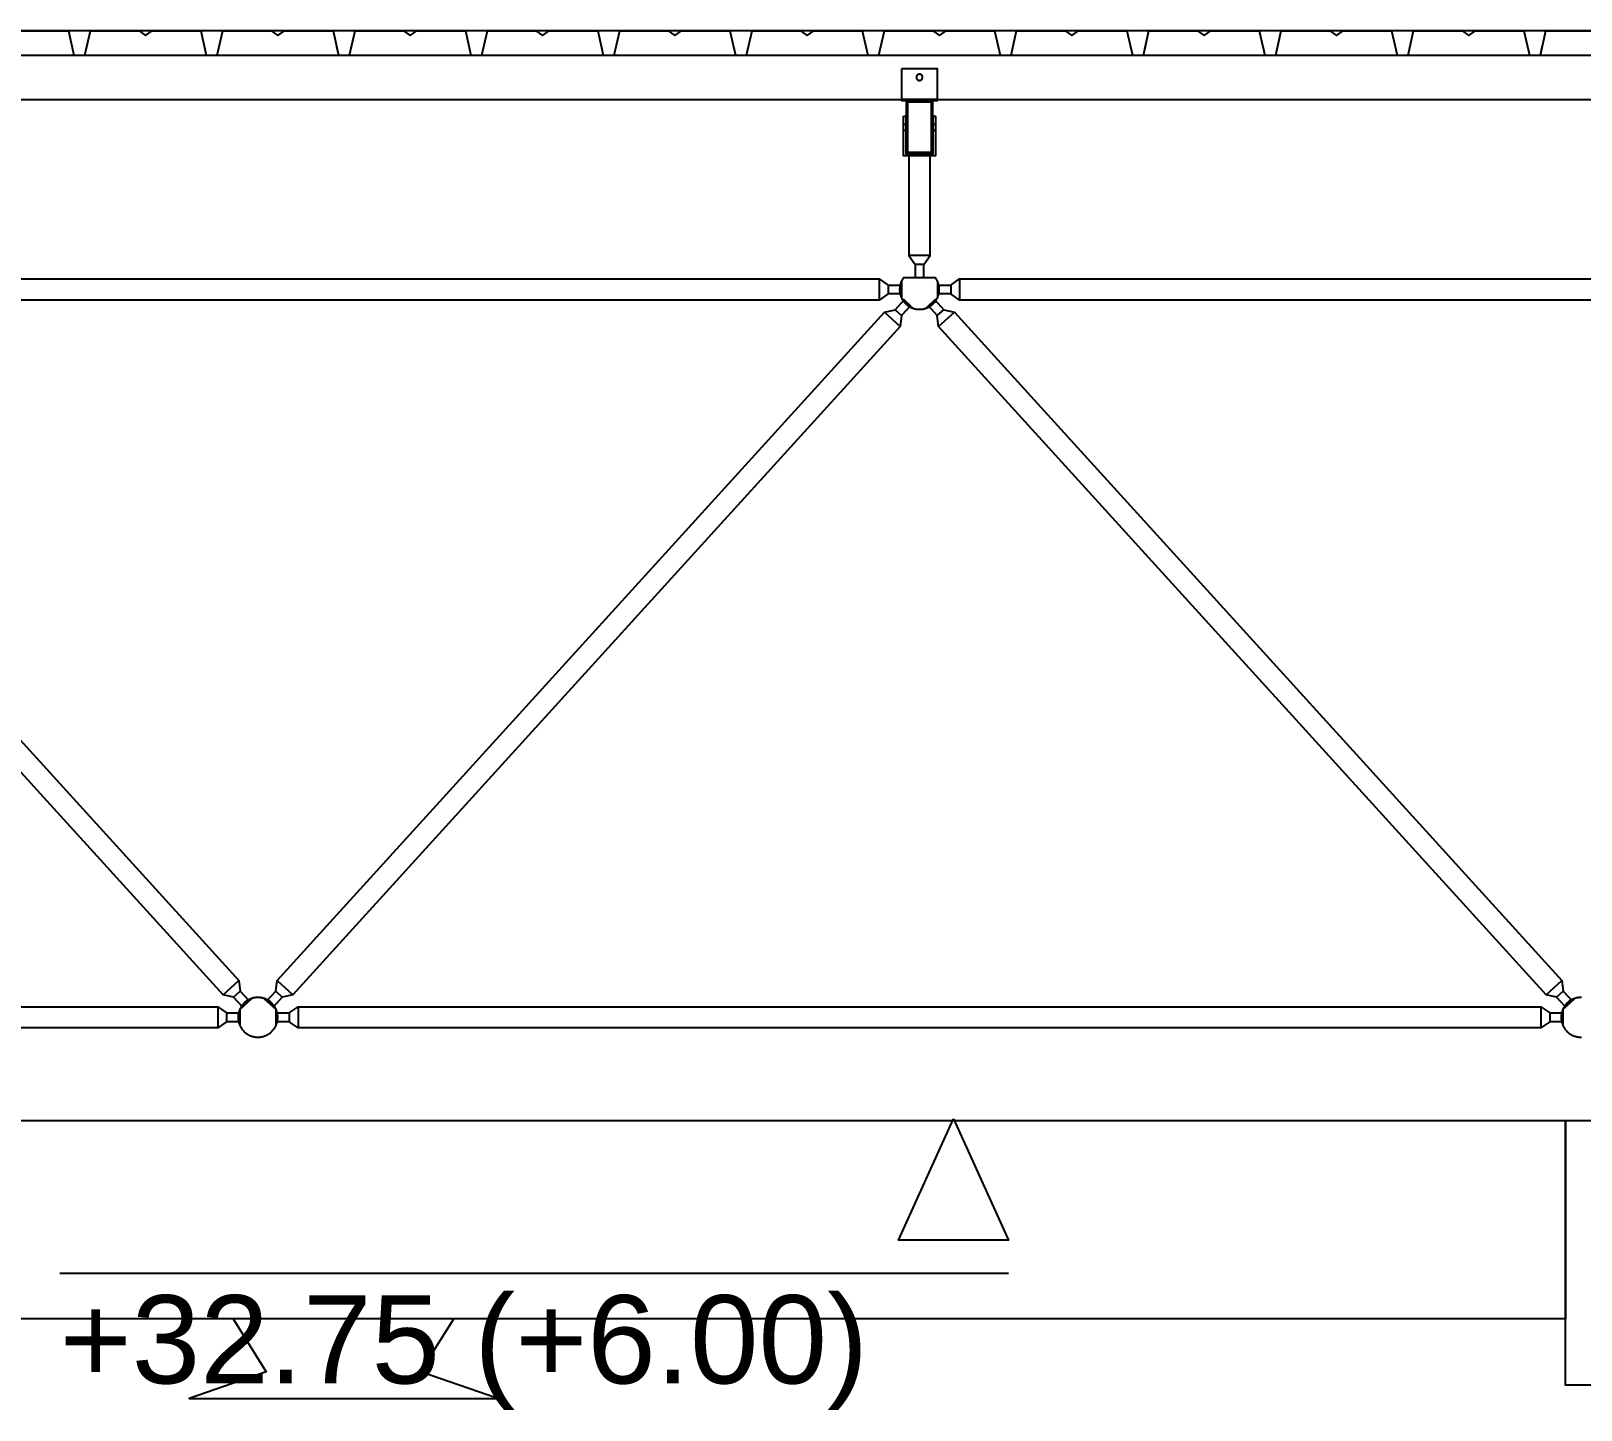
# Model space of a CAD drawing. Header units: centimetres. Extents: x 26200 to 152500, y -600 to 9300.
# Drawn here: x 138413.3 to 138764.7, y 1734.4 to 2047 of the extents above; entities that cross this region are included whole.
import ezdxf

# ---------------------------------------------------------------- set-up
doc = ezdxf.new("R2010")
doc.units = ezdxf.units.CM
doc.layers.add('ROTAS-KESIT-KANAL-UFLEME', color=20, linetype='Continuous')
doc.layers.add('ROTAS-MIMARI-KESIT', color=8, linetype='Continuous')
doc.styles.add('ROTAS', font='arial.ttf')

msp = doc.modelspace()

# ---------------------------------------------------------------- linework, layer by layer
at = {"layer": 'ROTAS-KESIT-KANAL-UFLEME'}
for points in [[(138255.22, 1800), (138761.2, 1800), (138761.2, 1755), (138255.22, 1755)], [(138761.2, 1800), (139350.43, 1800), (139350.43, 1740), (138761.2, 1740)]]:
    msp.add_lwpolyline(points, close=True, dxfattribs=at)
msp.add_lwpolyline([(138459.09, 1755), (138466.59, 1743), (138449.09, 1737), (138519.09, 1737), (138501.59, 1743), (138509.09, 1755)], dxfattribs=at)
at = {"layer": 'ROTAS-MIMARI-KESIT'}
for points in [[(147194.7, 2046.99), (129122.2, 2046.99)], [(138410.74, 2046.99), (138421.74, 2046.99), (138422.99, 2041.49), (138425.49, 2041.49), (138426.74, 2046.99), (138437.74, 2046.99), (138439.24, 2045.99), (138440.74, 2046.99), (138451.74, 2046.99), (138452.99, 2041.49), (138455.49, 2041.49), (138456.74, 2046.99), (138467.74, 2046.99), (138469.24, 2045.99), (138470.74, 2046.99), (138481.74, 2046.99), (138482.99, 2041.49), (138485.49, 2041.49), (138485.93, 2043.44)], [(138482.54, 2043.44), (138482.99, 2041.49), (138485.49, 2041.49), (138486.74, 2046.99), (138497.74, 2046.99), (138499.24, 2045.99), (138500.74, 2046.99), (138511.74, 2046.99), (138512.99, 2041.49), (138515.49, 2041.49), (138516.74, 2046.99), (138527.74, 2046.99), (138529.24, 2045.99), (138530.74, 2046.99), (138541.74, 2046.99), (138542.99, 2041.49), (138545.49, 2041.49), (138546.74, 2046.99), (138557.74, 2046.99), (138559.24, 2045.99), (138560.74, 2046.99), (138571.74, 2046.99), (138572.99, 2041.49), (138575.49, 2041.49), (138575.93, 2043.44)], [(138572.54, 2043.44), (138572.99, 2041.49), (138575.49, 2041.49), (138576.74, 2046.99), (138587.74, 2046.99), (138589.24, 2045.99), (138590.74, 2046.99), (138601.74, 2046.99), (138602.99, 2041.49), (138605.49, 2041.49), (138606.74, 2046.99), (138617.74, 2046.99), (138619.24, 2045.99), (138620.74, 2046.99), (138631.74, 2046.99), (138632.99, 2041.49), (138635.49, 2041.49), (138636.74, 2046.99), (138647.74, 2046.99), (138649.24, 2045.99), (138650.74, 2046.99), (138661.74, 2046.99), (138662.99, 2041.49), (138665.49, 2041.49), (138665.93, 2043.44)], [(138662.54, 2043.44), (138662.99, 2041.49), (138665.49, 2041.49), (138666.74, 2046.99), (138677.74, 2046.99), (138679.24, 2045.99), (138680.74, 2046.99), (138691.74, 2046.99), (138692.99, 2041.49), (138695.49, 2041.49), (138696.74, 2046.99), (138707.74, 2046.99), (138709.24, 2045.99), (138710.74, 2046.99), (138721.74, 2046.99), (138722.99, 2041.49), (138725.49, 2041.49), (138726.74, 2046.99), (138737.74, 2046.99), (138739.24, 2045.99), (138740.74, 2046.99), (138751.74, 2046.99), (138752.99, 2041.49), (138755.49, 2041.49), (138755.93, 2043.44)], [(138752.54, 2043.44), (138752.99, 2041.49), (138755.49, 2041.49), (138756.74, 2046.99), (138767.74, 2046.99)], [(138119.7, 2041.49), (147187.2, 2041.49)], [(138119.7, 2031.49), (147187.2, 2031.49)], [(138618.7, 2031.49), (138610.7, 2031.49)], [(138617.7, 2019.19), (138617.7, 2031.19), (138611.7, 2031.19), (138611.7, 2019.19)], [(138611.1, 2025.89), (138611.6, 2025.89)], [(138611.1, 2024.49), (138611.6, 2024.49)], [(138617.8, 2025.89), (138618.3, 2025.89)], [(138617.8, 2024.49), (138618.3, 2024.49)], [(138612.28, 2018.69), (138612.28, 1996.09), (138613.7, 1994.09), (138613.7, 1991.09)], [(138615.7, 1991.09), (138615.7, 1994.09), (138617.11, 1996.09), (138617.11, 2018.69)], [(138617.11, 1996.09), (138612.28, 1996.09)], [(138615.7, 1994.09), (138613.7, 1994.09)], [(138318.8, 1989.39), (138321.8, 1989.39), (138323.8, 1990.8), (138605.6, 1990.8), (138607.6, 1989.39), (138610.6, 1989.39)], [(138605.6, 1990.8), (138605.6, 1985.97)], [(138607.6, 1989.39), (138607.6, 1987.39)], [(138611.1, 1991.09), (138611.01, 1990.97), (138610.93, 1990.84), (138610.85, 1990.71), (138610.77, 1990.58), (138610.7, 1990.45), (138610.63, 1990.31), (138610.56, 1990.17), (138610.51, 1990.02), (138610.45, 1989.88), (138610.43, 1989.8), (138610.4, 1989.73), (138610.38, 1989.65), (138610.36, 1989.57), (138610.34, 1989.5), (138610.32, 1989.42), (138610.3, 1989.34), (138610.28, 1989.26), (138610.27, 1989.19), (138610.26, 1989.11), (138610.24, 1989.03), (138610.23, 1988.95), (138610.22, 1988.87), (138610.22, 1988.79), (138610.21, 1988.71), (138610.2, 1988.63), (138610.2, 1988.55), (138610.2, 1988.47), (138610.2, 1988.39), (138610.2, 1988.31), (138610.2, 1988.23), (138610.2, 1988.15), (138610.21, 1988.07), (138610.21, 1987.99), (138610.22, 1987.92), (138610.23, 1987.84), (138610.24, 1987.76), (138610.25, 1987.68), (138610.28, 1987.53), (138610.31, 1987.37), (138610.35, 1987.22), (138610.39, 1987.07), (138610.44, 1986.93), (138610.49, 1986.79), (138610.55, 1986.65), (138610.61, 1986.51), (138610.67, 1986.37), (138610.74, 1986.24), (138610.81, 1986.11), (138610.89, 1985.98), (138610.98, 1985.86), (138611.07, 1985.73), (138611.16, 1985.61), (138611.26, 1985.49), (138611.36, 1985.37), (138611.47, 1985.25), (138611.52, 1985.2), (138611.58, 1985.14), (138611.64, 1985.09), (138611.69, 1985.04), (138611.75, 1984.98), (138611.81, 1984.93), (138611.88, 1984.88), (138611.94, 1984.83), (138612, 1984.78), (138612.07, 1984.74), (138612.13, 1984.69), (138612.2, 1984.65), (138612.26, 1984.6), (138612.33, 1984.56), (138612.4, 1984.52), (138612.47, 1984.48), (138612.54, 1984.44), (138612.61, 1984.4), (138612.68, 1984.36), (138612.75, 1984.33), (138612.82, 1984.3), (138612.9, 1984.26), (138612.97, 1984.23), (138613.04, 1984.2), (138613.12, 1984.17), (138613.19, 1984.15), (138613.27, 1984.12), (138613.34, 1984.1), (138613.49, 1984.05), (138613.64, 1984.01), (138613.79, 1983.98), (138613.95, 1983.95), (138614.1, 1983.93), (138614.25, 1983.91), (138614.4, 1983.9), (138614.55, 1983.89), (138614.7, 1983.89), (138614.85, 1983.89), (138615, 1983.9), (138615.15, 1983.91), (138615.3, 1983.93), (138615.45, 1983.95), (138615.6, 1983.98), (138615.75, 1984.01), (138615.9, 1984.05), (138616.05, 1984.1), (138616.13, 1984.12), (138616.2, 1984.15), (138616.28, 1984.17), (138616.35, 1984.2), (138616.43, 1984.23), (138616.5, 1984.26), (138616.57, 1984.3), (138616.64, 1984.33), (138616.71, 1984.36), (138616.79, 1984.4), (138616.86, 1984.44), (138616.93, 1984.48), (138616.99, 1984.52), (138617.06, 1984.56), (138617.13, 1984.6), (138617.2, 1984.65), (138617.26, 1984.69), (138617.33, 1984.74), (138617.39, 1984.78), (138617.46, 1984.83), (138617.52, 1984.88), (138617.58, 1984.93), (138617.64, 1984.98), (138617.7, 1985.04), (138617.76, 1985.09), (138617.82, 1985.14), (138617.87, 1985.2), (138617.93, 1985.25), (138618.04, 1985.37), (138618.14, 1985.49), (138618.24, 1985.61), (138618.33, 1985.73), (138618.42, 1985.86), (138618.5, 1985.98), (138618.58, 1986.11), (138618.65, 1986.24), (138618.72, 1986.37), (138618.79, 1986.51), (138618.85, 1986.65), (138618.9, 1986.79), (138618.95, 1986.93), (138619, 1987.07), (138619.04, 1987.22), (138619.08, 1987.37), (138619.11, 1987.53), (138619.14, 1987.68), (138619.15, 1987.76), (138619.16, 1987.84), (138619.17, 1987.92), (138619.18, 1987.99), (138619.19, 1988.07), (138619.19, 1988.15), (138619.19, 1988.23), (138619.2, 1988.31), (138619.2, 1988.39), (138619.2, 1988.47), (138619.19, 1988.55), (138619.19, 1988.63), (138619.19, 1988.71), (138619.18, 1988.79), (138619.17, 1988.87), (138619.16, 1988.95), (138619.15, 1989.03), (138619.14, 1989.11), (138619.13, 1989.19), (138619.11, 1989.26), (138619.09, 1989.34), (138619.08, 1989.42), (138619.06, 1989.5), (138619.04, 1989.57), (138619.02, 1989.65), (138618.99, 1989.73), (138618.97, 1989.8), (138618.94, 1989.88), (138618.89, 1990.02), (138618.83, 1990.17), (138618.77, 1990.31), (138618.7, 1990.45), (138618.63, 1990.58), (138618.55, 1990.71), (138618.47, 1990.84), (138618.38, 1990.97), (138618.3, 1991.09)], [(138610.6, 1990.24), (138610.6, 1986.53)], [(138611.1, 1991.09), (138618.3, 1991.09)], [(138618.8, 1989.39), (138621.8, 1989.39), (138623.8, 1990.8), (138905.6, 1990.8), (138907.6, 1989.39), (138910.6, 1989.39)], [(138618.8, 1990.24), (138618.8, 1986.53)], [(138621.8, 1989.39), (138621.8, 1987.39)], [(138623.8, 1990.8), (138623.8, 1985.97)], [(138610.6, 1987.39), (138607.6, 1987.39), (138605.6, 1985.97), (138323.8, 1985.97), (138321.8, 1987.39), (138318.8, 1987.39)], [(138610.57, 1986.6), (138613.31, 1984.11)], [(138616.08, 1984.11), (138618.83, 1986.6)], [(138910.6, 1987.39), (138907.6, 1987.39), (138905.6, 1985.97), (138623.8, 1985.97), (138621.8, 1987.39), (138618.8, 1987.39)], [(138606.79, 1983.28), (138610.36, 1980.03)], [(138609.18, 1983.81), (138610.66, 1982.46)], [(138618.73, 1982.46), (138620.21, 1983.81)], [(138619.03, 1980.03), (138622.61, 1983.28)], [(138456.79, 1828.5), (138460.36, 1831.74)], [(138469.03, 1831.74), (138472.61, 1828.5)], [(138756.79, 1828.5), (138760.36, 1831.74)], [(138459.18, 1827.97), (138460.66, 1829.31)], [(138460.57, 1825.17), (138463.31, 1827.67)], [(138466.08, 1827.67), (138468.83, 1825.17)], [(138468.73, 1829.31), (138470.21, 1827.97)], [(138759.18, 1827.97), (138760.66, 1829.31)], [(138764.8, 1827.89), (138764.7, 1827.89), (138764.6, 1827.89), (138764.5, 1827.88), (138764.4, 1827.88), (138764.29, 1827.87), (138764.19, 1827.86), (138764.09, 1827.84), (138763.98, 1827.83), (138763.88, 1827.81), (138763.77, 1827.79), (138763.67, 1827.77), (138763.56, 1827.74), (138763.46, 1827.71), (138763.35, 1827.68), (138763.25, 1827.65), (138763.15, 1827.61), (138763.04, 1827.57), (138762.94, 1827.53), (138762.83, 1827.48), (138762.73, 1827.43), (138762.63, 1827.38), (138762.53, 1827.33), (138762.43, 1827.27), (138762.33, 1827.21), (138762.24, 1827.15), (138762.14, 1827.09), (138762.04, 1827.02), (138761.95, 1826.95), (138761.86, 1826.88), (138761.77, 1826.81), (138761.68, 1826.73), (138761.6, 1826.65), (138761.52, 1826.57), (138761.43, 1826.49), (138761.36, 1826.4), (138761.28, 1826.31), (138761.2, 1826.22), (138761.13, 1826.13), (138761.06, 1826.04), (138761, 1825.94), (138760.93, 1825.85), (138760.87, 1825.75), (138760.81, 1825.65), (138760.75, 1825.55), (138760.7, 1825.45), (138760.65, 1825.35), (138760.6, 1825.25), (138760.56, 1825.15), (138760.51, 1825.04), (138760.47, 1824.94), (138760.44, 1824.83), (138760.4, 1824.73), (138760.37, 1824.62), (138760.34, 1824.52), (138760.32, 1824.41), (138760.29, 1824.31), (138760.27, 1824.21), (138760.25, 1824.1), (138760.24, 1824), (138760.23, 1823.89), (138760.22, 1823.79), (138760.21, 1823.69), (138760.2, 1823.59), (138760.2, 1823.49), (138760.2, 1823.39), (138760.2, 1823.29), (138760.2, 1823.19), (138760.21, 1823.08), (138760.22, 1822.98), (138760.23, 1822.88), (138760.24, 1822.78), (138760.25, 1822.67), (138760.27, 1822.57), (138760.29, 1822.46), (138760.32, 1822.36), (138760.34, 1822.25), (138760.37, 1822.15), (138760.4, 1822.04), (138760.44, 1821.94), (138760.47, 1821.83), (138760.51, 1821.73), (138760.56, 1821.63), (138760.6, 1821.52), (138760.65, 1821.42), (138760.7, 1821.32), (138760.75, 1821.22), (138760.81, 1821.12), (138760.87, 1821.02), (138760.93, 1820.92), (138761, 1820.83), (138761.06, 1820.73), (138761.13, 1820.64), (138761.2, 1820.55), (138761.28, 1820.46), (138761.36, 1820.37), (138761.43, 1820.29), (138761.52, 1820.2), (138761.6, 1820.12), (138761.68, 1820.04), (138761.77, 1819.97), (138761.86, 1819.89), (138761.95, 1819.82), (138762.04, 1819.75), (138762.14, 1819.68), (138762.24, 1819.62), (138762.33, 1819.56), (138762.43, 1819.5), (138762.53, 1819.44), (138762.63, 1819.39), (138762.73, 1819.34), (138762.83, 1819.29), (138762.94, 1819.25), (138763.04, 1819.2), (138763.15, 1819.16), (138763.25, 1819.13), (138763.35, 1819.09), (138763.46, 1819.06), (138763.56, 1819.03), (138763.67, 1819.01), (138763.77, 1818.98), (138763.88, 1818.96), (138763.98, 1818.94), (138764.09, 1818.93), (138764.19, 1818.92), (138764.29, 1818.9), (138764.4, 1818.9), (138764.5, 1818.89), (138764.6, 1818.89), (138764.7, 1818.89), (138764.8, 1818.89)], [(138760.57, 1825.17), (138763.31, 1827.67)], [(138168.8, 1824.39), (138171.8, 1824.39), (138173.8, 1825.8), (138455.6, 1825.8), (138457.6, 1824.39), (138460.6, 1824.39)], [(138455.6, 1825.8), (138455.6, 1820.97)], [(138457.6, 1824.39), (138457.6, 1822.39)], [(138460.6, 1825.24), (138460.6, 1821.53)], [(138468.8, 1824.39), (138471.8, 1824.39), (138473.8, 1825.8), (138755.6, 1825.8), (138757.6, 1824.39), (138760.6, 1824.39)], [(138468.8, 1825.24), (138468.8, 1821.53)], [(138471.8, 1824.39), (138471.8, 1822.39)], [(138473.8, 1825.8), (138473.8, 1820.97)], [(138755.6, 1825.8), (138755.6, 1820.97)], [(138757.6, 1824.39), (138757.6, 1822.39)], [(138760.6, 1825.24), (138760.6, 1821.53)], [(138460.6, 1822.39), (138457.6, 1822.39), (138455.6, 1820.97), (138173.8, 1820.97), (138171.8, 1822.39), (138168.8, 1822.39)], [(138760.6, 1822.39), (138757.6, 1822.39), (138755.6, 1820.97), (138473.8, 1820.97), (138471.8, 1822.39), (138468.8, 1822.39)], [(138419.77, 1765.39), (138634.92, 1765.39)]]:
    msp.add_lwpolyline(points, dxfattribs=at)
for points in [[(138610.7, 2038.49), (138618.7, 2038.49), (138618.7, 2031.19), (138610.7, 2031.19)], [(138615.4, 2036.49), (138615.4, 2036.5), (138615.4, 2036.52), (138615.4, 2036.53), (138615.39, 2036.55), (138615.39, 2036.57), (138615.39, 2036.58), (138615.39, 2036.6), (138615.39, 2036.61), (138615.38, 2036.63), (138615.38, 2036.65), (138615.37, 2036.66), (138615.37, 2036.68), (138615.37, 2036.7), (138615.36, 2036.71), (138615.35, 2036.73), (138615.35, 2036.74), (138615.34, 2036.76), (138615.33, 2036.78), (138615.33, 2036.79), (138615.32, 2036.81), (138615.31, 2036.82), (138615.3, 2036.84), (138615.29, 2036.85), (138615.28, 2036.87), (138615.27, 2036.88), (138615.26, 2036.9), (138615.25, 2036.91), (138615.24, 2036.93), (138615.23, 2036.94), (138615.22, 2036.96), (138615.21, 2036.97), (138615.19, 2036.98), (138615.18, 2036.99), (138615.17, 2037.01), (138615.15, 2037.02), (138615.14, 2037.03), (138615.12, 2037.04), (138615.11, 2037.05), (138615.1, 2037.06), (138615.08, 2037.07), (138615.07, 2037.08), (138615.05, 2037.09), (138615.03, 2037.1), (138615.02, 2037.11), (138615, 2037.12), (138614.99, 2037.12), (138614.97, 2037.13), (138614.96, 2037.14), (138614.94, 2037.14), (138614.92, 2037.15), (138614.91, 2037.15), (138614.89, 2037.16), (138614.87, 2037.16), (138614.86, 2037.17), (138614.84, 2037.17), (138614.82, 2037.17), (138614.81, 2037.18), (138614.79, 2037.18), (138614.78, 2037.18), (138614.76, 2037.18), (138614.74, 2037.19), (138614.73, 2037.19), (138614.71, 2037.19), (138614.7, 2037.19), (138614.68, 2037.19), (138614.67, 2037.19), (138614.65, 2037.19), (138614.63, 2037.18), (138614.62, 2037.18), (138614.6, 2037.18), (138614.59, 2037.18), (138614.57, 2037.17), (138614.55, 2037.17), (138614.54, 2037.17), (138614.52, 2037.16), (138614.5, 2037.16), (138614.49, 2037.15), (138614.47, 2037.15), (138614.46, 2037.14), (138614.44, 2037.14), (138614.42, 2037.13), (138614.41, 2037.12), (138614.39, 2037.12), (138614.38, 2037.11), (138614.36, 2037.1), (138614.34, 2037.09), (138614.33, 2037.08), (138614.31, 2037.07), (138614.3, 2037.06), (138614.28, 2037.05), (138614.27, 2037.04), (138614.26, 2037.03), (138614.24, 2037.02), (138614.23, 2037.01), (138614.22, 2036.99), (138614.2, 2036.98), (138614.19, 2036.97), (138614.18, 2036.96), (138614.17, 2036.94), (138614.15, 2036.93), (138614.14, 2036.91), (138614.13, 2036.9), (138614.12, 2036.88), (138614.11, 2036.87), (138614.1, 2036.85), (138614.09, 2036.84), (138614.08, 2036.82), (138614.08, 2036.81), (138614.07, 2036.79), (138614.06, 2036.78), (138614.05, 2036.76), (138614.05, 2036.74), (138614.04, 2036.73), (138614.03, 2036.71), (138614.03, 2036.7), (138614.02, 2036.68), (138614.02, 2036.66), (138614.02, 2036.65), (138614.01, 2036.63), (138614.01, 2036.61), (138614.01, 2036.6), (138614, 2036.58), (138614, 2036.57), (138614, 2036.55), (138614, 2036.53), (138614, 2036.52), (138614, 2036.5), (138614, 2036.49), (138614, 2036.47), (138614, 2036.46), (138614, 2036.44), (138614, 2036.42), (138614, 2036.41), (138614, 2036.39), (138614.01, 2036.38), (138614.01, 2036.36), (138614.01, 2036.34), (138614.02, 2036.33), (138614.02, 2036.31), (138614.02, 2036.29), (138614.03, 2036.28), (138614.03, 2036.26), (138614.04, 2036.25), (138614.05, 2036.23), (138614.05, 2036.21), (138614.06, 2036.2), (138614.07, 2036.18), (138614.08, 2036.17), (138614.08, 2036.15), (138614.09, 2036.13), (138614.1, 2036.12), (138614.11, 2036.1), (138614.12, 2036.09), (138614.13, 2036.07), (138614.14, 2036.06), (138614.15, 2036.05), (138614.17, 2036.03), (138614.18, 2036.02), (138614.19, 2036), (138614.2, 2035.99), (138614.22, 2035.98), (138614.23, 2035.97), (138614.24, 2035.95), (138614.26, 2035.94), (138614.27, 2035.93), (138614.28, 2035.92), (138614.3, 2035.91), (138614.31, 2035.9), (138614.33, 2035.89), (138614.34, 2035.88), (138614.36, 2035.87), (138614.38, 2035.86), (138614.39, 2035.86), (138614.41, 2035.85), (138614.42, 2035.84), (138614.44, 2035.84), (138614.46, 2035.83), (138614.47, 2035.82), (138614.49, 2035.82), (138614.5, 2035.81), (138614.52, 2035.81), (138614.54, 2035.81), (138614.55, 2035.8), (138614.57, 2035.8), (138614.59, 2035.8), (138614.6, 2035.79), (138614.62, 2035.79), (138614.63, 2035.79), (138614.65, 2035.79), (138614.67, 2035.79), (138614.68, 2035.79), (138614.7, 2035.79), (138614.71, 2035.79), (138614.73, 2035.79), (138614.74, 2035.79), (138614.76, 2035.79), (138614.78, 2035.79), (138614.79, 2035.79), (138614.81, 2035.8), (138614.82, 2035.8), (138614.84, 2035.8), (138614.86, 2035.81), (138614.87, 2035.81), (138614.89, 2035.81), (138614.91, 2035.82), (138614.92, 2035.82), (138614.94, 2035.83), (138614.96, 2035.84), (138614.97, 2035.84), (138614.99, 2035.85), (138615, 2035.86), (138615.02, 2035.86), (138615.03, 2035.87), (138615.05, 2035.88), (138615.07, 2035.89), (138615.08, 2035.9), (138615.1, 2035.91), (138615.11, 2035.92), (138615.12, 2035.93), (138615.14, 2035.94), (138615.15, 2035.95), (138615.17, 2035.97), (138615.18, 2035.98), (138615.19, 2035.99), (138615.21, 2036), (138615.22, 2036.02), (138615.23, 2036.03), (138615.24, 2036.05), (138615.25, 2036.06), (138615.26, 2036.07), (138615.27, 2036.09), (138615.28, 2036.1), (138615.29, 2036.12), (138615.3, 2036.13), (138615.31, 2036.15), (138615.32, 2036.17), (138615.33, 2036.18), (138615.33, 2036.2), (138615.34, 2036.21), (138615.35, 2036.23), (138615.35, 2036.25), (138615.36, 2036.26), (138615.37, 2036.28), (138615.37, 2036.29), (138615.37, 2036.31), (138615.38, 2036.33), (138615.38, 2036.34), (138615.39, 2036.36), (138615.39, 2036.38), (138615.39, 2036.39), (138615.39, 2036.41), (138615.39, 2036.42), (138615.4, 2036.44), (138615.4, 2036.46), (138615.4, 2036.47)], [(138617.4, 2030.89), (138612, 2030.89), (138612, 2019.49), (138617.4, 2019.49)], [(138611.1, 2027.69), (138611.6, 2027.69), (138611.6, 2019.19), (138617.8, 2019.19), (138617.8, 2027.69), (138618.3, 2027.69), (138618.3, 2018.69), (138611.1, 2018.69)], [(138461.2, 1825.75), (138459.18, 1827.97), (138456.79, 1828.5), (138319.03, 1980.03), (138318.73, 1982.46), (138316.72, 1984.68), (138318.2, 1986.03), (138320.21, 1983.81), (138322.61, 1983.28), (138460.36, 1831.74), (138460.66, 1829.31), (138462.68, 1827.09)], [(138466.72, 1827.09), (138468.73, 1829.31), (138469.03, 1831.74), (138606.79, 1983.28), (138609.18, 1983.81), (138611.2, 1986.03), (138612.68, 1984.68), (138610.66, 1982.46), (138610.36, 1980.03), (138472.61, 1828.5), (138470.21, 1827.97), (138468.2, 1825.75)], [(138761.2, 1825.75), (138759.18, 1827.97), (138756.79, 1828.5), (138619.03, 1980.03), (138618.73, 1982.46), (138616.72, 1984.68), (138618.2, 1986.03), (138620.21, 1983.81), (138622.61, 1983.28), (138760.36, 1831.74), (138760.66, 1829.31), (138762.68, 1827.09)], [(138469.2, 1823.39), (138469.2, 1823.49), (138469.19, 1823.59), (138469.19, 1823.69), (138469.18, 1823.79), (138469.17, 1823.89), (138469.16, 1824), (138469.14, 1824.1), (138469.12, 1824.21), (138469.1, 1824.31), (138469.08, 1824.41), (138469.05, 1824.52), (138469.02, 1824.62), (138468.99, 1824.73), (138468.96, 1824.83), (138468.92, 1824.94), (138468.88, 1825.04), (138468.84, 1825.15), (138468.79, 1825.25), (138468.75, 1825.35), (138468.69, 1825.45), (138468.64, 1825.55), (138468.58, 1825.65), (138468.53, 1825.75), (138468.46, 1825.85), (138468.4, 1825.94), (138468.33, 1826.04), (138468.26, 1826.13), (138468.19, 1826.22), (138468.12, 1826.31), (138468.04, 1826.4), (138467.96, 1826.49), (138467.88, 1826.57), (138467.8, 1826.65), (138467.71, 1826.73), (138467.62, 1826.81), (138467.53, 1826.88), (138467.44, 1826.95), (138467.35, 1827.02), (138467.26, 1827.09), (138467.16, 1827.15), (138467.06, 1827.21), (138466.96, 1827.27), (138466.86, 1827.33), (138466.76, 1827.38), (138466.66, 1827.43), (138466.56, 1827.48), (138466.46, 1827.53), (138466.35, 1827.57), (138466.25, 1827.61), (138466.15, 1827.65), (138466.04, 1827.68), (138465.94, 1827.71), (138465.83, 1827.74), (138465.73, 1827.77), (138465.62, 1827.79), (138465.52, 1827.81), (138465.41, 1827.83), (138465.31, 1827.84), (138465.2, 1827.86), (138465.1, 1827.87), (138465, 1827.88), (138464.9, 1827.88), (138464.8, 1827.89), (138464.7, 1827.89), (138464.6, 1827.89), (138464.5, 1827.88), (138464.4, 1827.88), (138464.29, 1827.87), (138464.19, 1827.86), (138464.09, 1827.84), (138463.98, 1827.83), (138463.88, 1827.81), (138463.77, 1827.79), (138463.67, 1827.77), (138463.56, 1827.74), (138463.46, 1827.71), (138463.35, 1827.68), (138463.25, 1827.65), (138463.15, 1827.61), (138463.04, 1827.57), (138462.94, 1827.53), (138462.83, 1827.48), (138462.73, 1827.43), (138462.63, 1827.38), (138462.53, 1827.33), (138462.43, 1827.27), (138462.33, 1827.21), (138462.24, 1827.15), (138462.14, 1827.09), (138462.04, 1827.02), (138461.95, 1826.95), (138461.86, 1826.88), (138461.77, 1826.81), (138461.68, 1826.73), (138461.6, 1826.65), (138461.52, 1826.57), (138461.43, 1826.49), (138461.36, 1826.4), (138461.28, 1826.31), (138461.2, 1826.22), (138461.13, 1826.13), (138461.06, 1826.04), (138461, 1825.94), (138460.93, 1825.85), (138460.87, 1825.75), (138460.81, 1825.65), (138460.75, 1825.55), (138460.7, 1825.45), (138460.65, 1825.35), (138460.6, 1825.25), (138460.56, 1825.15), (138460.51, 1825.04), (138460.47, 1824.94), (138460.44, 1824.83), (138460.4, 1824.73), (138460.37, 1824.62), (138460.34, 1824.52), (138460.32, 1824.41), (138460.29, 1824.31), (138460.27, 1824.21), (138460.25, 1824.1), (138460.24, 1824), (138460.23, 1823.89), (138460.22, 1823.79), (138460.21, 1823.69), (138460.2, 1823.59), (138460.2, 1823.49), (138460.2, 1823.39), (138460.2, 1823.29), (138460.2, 1823.19), (138460.21, 1823.08), (138460.22, 1822.98), (138460.23, 1822.88), (138460.24, 1822.78), (138460.25, 1822.67), (138460.27, 1822.57), (138460.29, 1822.46), (138460.32, 1822.36), (138460.34, 1822.25), (138460.37, 1822.15), (138460.4, 1822.04), (138460.44, 1821.94), (138460.47, 1821.83), (138460.51, 1821.73), (138460.56, 1821.63), (138460.6, 1821.52), (138460.65, 1821.42), (138460.7, 1821.32), (138460.75, 1821.22), (138460.81, 1821.12), (138460.87, 1821.02), (138460.93, 1820.92), (138461, 1820.83), (138461.06, 1820.73), (138461.13, 1820.64), (138461.2, 1820.55), (138461.28, 1820.46), (138461.36, 1820.37), (138461.43, 1820.29), (138461.52, 1820.2), (138461.6, 1820.12), (138461.68, 1820.04), (138461.77, 1819.97), (138461.86, 1819.89), (138461.95, 1819.82), (138462.04, 1819.75), (138462.14, 1819.68), (138462.24, 1819.62), (138462.33, 1819.56), (138462.43, 1819.5), (138462.53, 1819.44), (138462.63, 1819.39), (138462.73, 1819.34), (138462.83, 1819.29), (138462.94, 1819.25), (138463.04, 1819.2), (138463.15, 1819.16), (138463.25, 1819.13), (138463.35, 1819.09), (138463.46, 1819.06), (138463.56, 1819.03), (138463.67, 1819.01), (138463.77, 1818.98), (138463.88, 1818.96), (138463.98, 1818.94), (138464.09, 1818.93), (138464.19, 1818.92), (138464.29, 1818.9), (138464.4, 1818.9), (138464.5, 1818.89), (138464.6, 1818.89), (138464.7, 1818.89), (138464.8, 1818.89), (138464.9, 1818.89), (138465, 1818.9), (138465.1, 1818.9), (138465.2, 1818.92), (138465.31, 1818.93), (138465.41, 1818.94), (138465.52, 1818.96), (138465.62, 1818.98), (138465.73, 1819.01), (138465.83, 1819.03), (138465.94, 1819.06), (138466.04, 1819.09), (138466.15, 1819.13), (138466.25, 1819.16), (138466.35, 1819.2), (138466.46, 1819.25), (138466.56, 1819.29), (138466.66, 1819.34), (138466.76, 1819.39), (138466.86, 1819.44), (138466.96, 1819.5), (138467.06, 1819.56), (138467.16, 1819.62), (138467.26, 1819.68), (138467.35, 1819.75), (138467.44, 1819.82), (138467.53, 1819.89), (138467.62, 1819.97), (138467.71, 1820.04), (138467.8, 1820.12), (138467.88, 1820.2), (138467.96, 1820.29), (138468.04, 1820.37), (138468.12, 1820.46), (138468.19, 1820.55), (138468.26, 1820.64), (138468.33, 1820.73), (138468.4, 1820.83), (138468.46, 1820.92), (138468.53, 1821.02), (138468.58, 1821.12), (138468.64, 1821.22), (138468.69, 1821.32), (138468.75, 1821.42), (138468.79, 1821.52), (138468.84, 1821.63), (138468.88, 1821.73), (138468.92, 1821.83), (138468.96, 1821.94), (138468.99, 1822.04), (138469.02, 1822.15), (138469.05, 1822.25), (138469.08, 1822.36), (138469.1, 1822.46), (138469.12, 1822.57), (138469.14, 1822.67), (138469.16, 1822.78), (138469.17, 1822.88), (138469.18, 1822.98), (138469.19, 1823.08), (138469.19, 1823.19), (138469.2, 1823.29)], [(138622.42, 1800.39), (138634.92, 1772.89), (138609.92, 1772.89)]]:
    msp.add_lwpolyline(points, close=True, dxfattribs=at)

# ---------------------------------------------------------------- texts
at = {"layer": 'ROTAS-MIMARI-KESIT', "insert": (138419.77, 1760.39), "char_height": 20, "attachment_point": 1, "style": 'ROTAS'}
msp.add_mtext_dynamic_manual_height_columns('+32.75 (+6.00)', width=226.336, gutter_width=100, heights=[0], dxfattribs=at)

doc.saveas('drawing.dxf')
